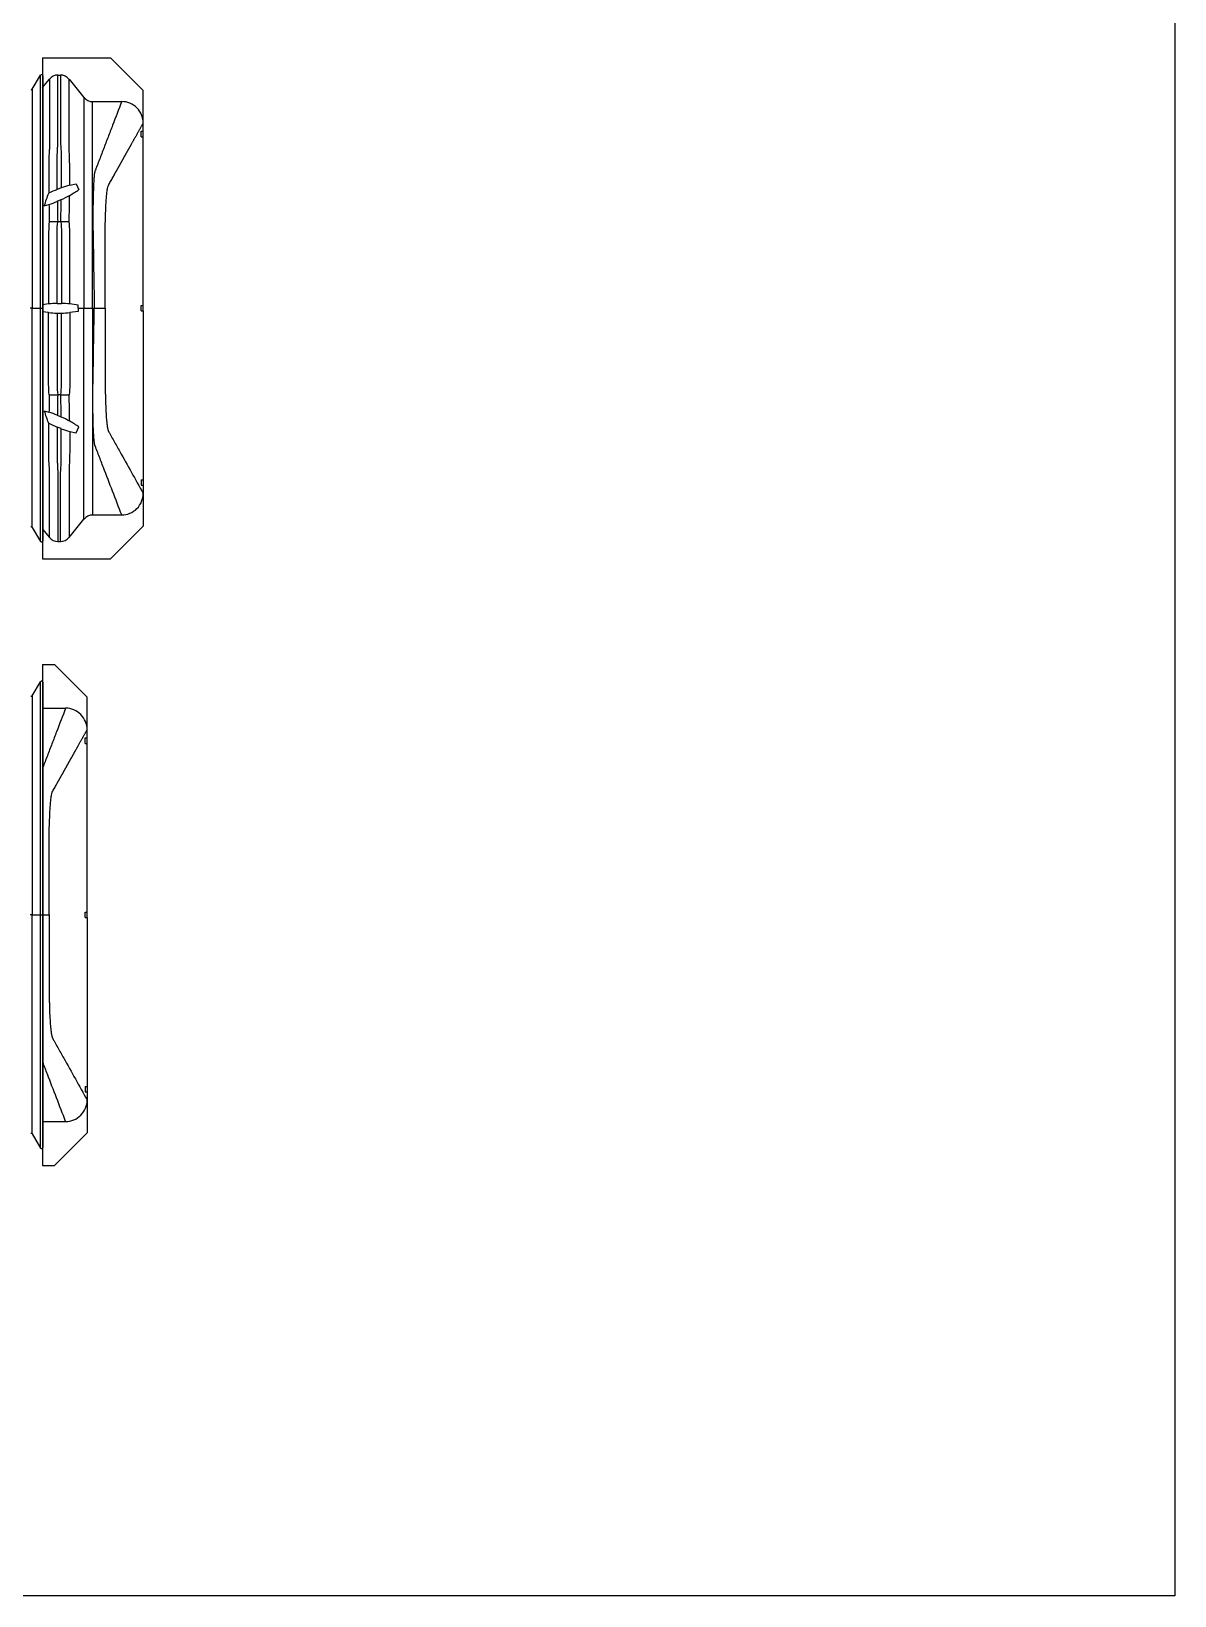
# Model space of a CAD drawing. Header units: millimetres. Extents: x -455371 to 117772, y -78417 to 116564.
# Drawn here: x -52245 to -51193, y 64039 to 65478 of the extents above; entities that cross this region are included whole.
import ezdxf

# ---------------------------------------------------------------- set-up
doc = ezdxf.new("R2010")
doc.units = ezdxf.units.MM
doc.layers.get('0').update_dxf_attribs({"color": 255})
doc.layers.add('BETON-STOP', color=141, linetype='Continuous')
doc.layers.add('Contorno-Cupolex', color=3, linetype='Continuous')
doc.layers.add('Cls', color=7, linetype='Continuous', lineweight=25)

# ---------------------------------------------------------------- blocks, each defined once
blk = doc.blocks.new('Cupolex H50')
at = {"layer": 'Contorno-Cupolex', "linetype": 'Continuous'}
for p, q in [((19748.94, 10212.65), (19749.72, 10213.94)), ((19749.91, 10213.89), (19749.91, 10192.54)), ((19748.94, 10192.54), (19748.77, 10192.54)), ((19748.94, 10192.54), (19749.72, 10192.54)), ((19749.72, 10192.54), (19749.91, 10192.54)), ((19749.91, 10192.54), (19749.91, 10171.18)), ((19748.94, 10172.42), (19749.72, 10171.13))]:
    blk.add_line(p, q, dxfattribs=at)
for centre, radius, start, end in [((19749.81, 10213.89), 0.0998, 359.2777, 149.0372), ((19748.86, 10212.7), 0.0994, 239.7705, 329.2578), ((19748.86, 10172.37), 0.0994, 30.7422, 120.2295), ((19749.81, 10171.18), 0.0998, 210.9627, 0.7224)]:
    blk.add_arc(centre, radius, start, end, dxfattribs=at)
for points, knots in [([(19749.72, 10207.32), (19749.72, 10207.36), (19749.72, 10207.4), (19749.72, 10207.46), (19749.72, 10207.48), (19749.72, 10207.7), (19749.72, 10207.9), (19749.72, 10208.48), (19749.72, 10208.87), (19749.72, 10210.83), (19749.72, 10212.39), (19749.72, 10213.94)], [0.2969026, 0.2969026, 0.2969026, 0.2969026, 0.3046875, 0.3046875, 0.3125, 0.3125, 0.375, 0.375, 0.5, 0.5, 1, 1, 1, 1]), ([(19748.94, 10210.73), (19748.94, 10209.87), (19748.94, 10209), (19748.94, 10207.76), (19748.94, 10207.38), (19748.94, 10206.82), (19748.94, 10206.63), (19748.94, 10206.39), (19748.94, 10206.35), (19748.94, 10206.25), (19748.94, 10206.21), (19748.94, 10206.09), (19748.94, 10206.01), (19748.94, 10205.81), (19748.94, 10205.69), (19748.94, 10205.28), (19748.94, 10204.94), (19748.94, 10204.34), (19748.94, 10204.13), (19748.94, 10203.67), (19748.94, 10203.43), (19748.94, 10202.69), (19748.94, 10202.14), (19748.94, 10201.28), (19748.94, 10200.99), (19748.94, 10200.4), (19748.94, 10200.1), (19748.94, 10199.5), (19748.94, 10199.19), (19748.94, 10198.59), (19748.94, 10198.29), (19748.94, 10197.38), (19748.94, 10196.77), (19748.94, 10195.1), (19748.94, 10194.04), (19748.94, 10192.98)], [0.2124485, 0.2124485, 0.2124485, 0.2124485, 0.5, 0.5, 0.625, 0.625, 0.6875, 0.6875, 0.703125, 0.703125, 0.71875, 0.71875, 0.734375, 0.734375, 0.75, 0.75, 0.78125, 0.78125, 0.796875, 0.796875, 0.8125, 0.8125, 0.84375, 0.84375, 0.859375, 0.859375, 0.875, 0.875, 0.890625, 0.890625, 0.90625, 0.90625, 0.9375, 0.9375, 0.9923835, 0.9923835, 0.9923835, 0.9923835]), ([(19749.72, 10199.3), (19749.72, 10199.36), (19749.72, 10199.43), (19749.72, 10199.64), (19749.72, 10199.8), (19749.72, 10200.26), (19749.72, 10200.56), (19749.72, 10201.18), (19749.72, 10201.48), (19749.72, 10202.37), (19749.72, 10202.94), (19749.72, 10203.75), (19749.72, 10204.01), (19749.72, 10204.51), (19749.72, 10204.74), (19749.72, 10205.2), (19749.72, 10205.41), (19749.72, 10205.81), (19749.72, 10206), (19749.72, 10206.53), (19749.72, 10206.81), (19749.72, 10207.15), (19749.72, 10207.24), (19749.72, 10207.32), (19749.72, 10207.32), (19749.72, 10207.32)], [0.1140744, 0.1140744, 0.1140744, 0.1140744, 0.1171875, 0.1171875, 0.125, 0.125, 0.140625, 0.140625, 0.15625, 0.15625, 0.1875, 0.1875, 0.203125, 0.203125, 0.21875, 0.21875, 0.234375, 0.234375, 0.25, 0.25, 0.28125, 0.28125, 0.296875, 0.296875, 0.2969026, 0.2969026, 0.2969026, 0.2969026]), ([(19749.72, 10192.54), (19749.72, 10193.77), (19749.72, 10195.01), (19749.72, 10196.86), (19749.72, 10197.48), (19749.72, 10198.41), (19749.72, 10198.72), (19749.72, 10199.12), (19749.72, 10199.21), (19749.72, 10199.3)], [0, 0, 0, 0, 0.0625, 0.0625, 0.09375, 0.09375, 0.109375, 0.109375, 0.1140744, 0.1140744, 0.1140744, 0.1140744]), ([(19748.94, 10172.42), (19748.94, 10173.92), (19748.94, 10175.43), (19748.94, 10177.31), (19748.94, 10177.69), (19748.94, 10178.25), (19748.94, 10178.44), (19748.94, 10178.68), (19748.94, 10178.72), (19748.94, 10178.82), (19748.94, 10178.86), (19748.94, 10178.98), (19748.94, 10179.06), (19748.94, 10179.26), (19748.94, 10179.38), (19748.94, 10179.79), (19748.94, 10180.13), (19748.94, 10180.73), (19748.94, 10180.94), (19748.94, 10181.4), (19748.94, 10181.64), (19748.94, 10182.38), (19748.94, 10182.93), (19748.94, 10183.79), (19748.94, 10184.08), (19748.94, 10184.67), (19748.94, 10184.97), (19748.94, 10185.57), (19748.94, 10185.88), (19748.94, 10186.48), (19748.94, 10186.79), (19748.94, 10187.69), (19748.94, 10188.3), (19748.94, 10189.98), (19748.94, 10191.06), (19748.94, 10192.13)], [0, 0, 0, 0, 0.5, 0.5, 0.625, 0.625, 0.6875, 0.6875, 0.703125, 0.703125, 0.71875, 0.71875, 0.734375, 0.734375, 0.75, 0.75, 0.78125, 0.78125, 0.796875, 0.796875, 0.8125, 0.8125, 0.84375, 0.84375, 0.859375, 0.859375, 0.875, 0.875, 0.890625, 0.890625, 0.90625, 0.90625, 0.9375, 0.9375, 0.9930906, 0.9930906, 0.9930906, 0.9930906]), ([(19749.72, 10184.46), (19749.72, 10184.65), (19749.72, 10184.83), (19749.72, 10185.17), (19749.72, 10185.33), (19749.72, 10185.64), (19749.72, 10185.8), (19749.72, 10186.27), (19749.72, 10186.58), (19749.72, 10187.52), (19749.72, 10188.15), (19749.72, 10190.03), (19749.72, 10191.28), (19749.72, 10192.54)], [0.8657575, 0.8657575, 0.8657575, 0.8657575, 0.875, 0.875, 0.8828125, 0.8828125, 0.890625, 0.890625, 0.90625, 0.90625, 0.9375, 0.9375, 1, 1, 1, 1]), ([(19749.72, 10177.49), (19749.72, 10177.51), (19749.72, 10177.53), (19749.72, 10177.56), (19749.72, 10177.59), (19749.72, 10177.64), (19749.72, 10177.68), (19749.72, 10177.79), (19749.72, 10177.88), (19749.72, 10178.09), (19749.72, 10178.21), (19749.72, 10178.49), (19749.72, 10178.65), (19749.72, 10178.99), (19749.72, 10179.17), (19749.72, 10179.57), (19749.72, 10179.78), (19749.72, 10180.46), (19749.72, 10180.95), (19749.72, 10181.75), (19749.72, 10182.03), (19749.72, 10182.6), (19749.72, 10182.89), (19749.72, 10183.48), (19749.72, 10183.78), (19749.72, 10184.21), (19749.72, 10184.34), (19749.72, 10184.46)], [0.6826415, 0.6826415, 0.6826415, 0.6826415, 0.6875, 0.6875, 0.6953125, 0.6953125, 0.703125, 0.703125, 0.71875, 0.71875, 0.734375, 0.734375, 0.75, 0.75, 0.765625, 0.765625, 0.78125, 0.78125, 0.8125, 0.8125, 0.828125, 0.828125, 0.84375, 0.84375, 0.859375, 0.859375, 0.8657575, 0.8657575, 0.8657575, 0.8657575]), ([(19749.72, 10171.13), (19749.72, 10172.68), (19749.72, 10174.24), (19749.72, 10176.18), (19749.72, 10176.57), (19749.72, 10177.14), (19749.72, 10177.32), (19749.72, 10177.49)], [0, 0, 0, 0, 0.5, 0.5, 0.625, 0.625, 0.6826415, 0.6826415, 0.6826415, 0.6826415])]:
    blk.add_open_spline(points, degree=3, knots=knots, dxfattribs=at)
for points in [[(19748.94, 10212.65), (19748.94, 10212.01), (19748.94, 10211.37), (19748.94, 10210.73)], [(19748.94, 10192.98), (19748.94, 10192.83), (19748.94, 10192.68), (19748.94, 10192.54)], [(19748.94, 10192.13), (19748.94, 10192.27), (19748.94, 10192.4), (19748.94, 10192.54)]]:
    blk.add_open_spline(points, degree=3, dxfattribs=at)
blk = doc.blocks.new('Bs H50 tacca 2')
at = {"layer": 'BETON-STOP'}
for p, q in [((19893.2, 10111.54), (19899.43, 10111.54)), ((19893.2, 10111.54), (19893.2, 10065.54)), ((19899.44, 10111.54), (19899.43, 10111.54)), ((19902.45, 10108.54), (19899.44, 10111.54)), ((19893.2, 10108.81), (19893.83, 10109.58)), ((19894.6, 10109.95), (19894.86, 10109.95)), ((19895.63, 10109.58), (19897, 10107.89)), ((19897, 10107.89), (19897, 10088.54)), ((19897.78, 10088.54), (19897.78, 10107.52)), ((19897.78, 10107.52), (19900.47, 10107.52)), ((19902.45, 10104.79), (19902.45, 10108.54)), ((19902.26, 10104.29), (19902.26, 10104.79)), ((19902.26, 10104.79), (19902.45, 10104.79)), ((19902.45, 10104.29), (19902.45, 10104.79)), ((19902.26, 10104.29), (19902.45, 10104.29)), ((19902.45, 10088.79), (19902.45, 10104.29)), ((19893.77, 10099.1), (19893.73, 10099.08)), ((19894.92, 10099.59), (19894.54, 10099.44)), ((19895.69, 10099.84), (19896.27, 10099.97)), ((19896.27, 10099.97), (19896.54, 10099.43)), ((19893.35, 10097.95), (19893.78, 10098.07)), ((19894.55, 10098.36), (19894.91, 10098.52)), ((19894.59, 10096.48), (19894.58, 10096.48)), ((19894.87, 10096.48), (19894.59, 10096.48)), ((19894.88, 10096.48), (19894.87, 10096.48)), ((19893.75, 10088.94), (19893.2, 10088.87)), ((19894.53, 10088.98), (19894.93, 10088.98)), ((19896.47, 10088.84), (19895.7, 10088.94)), ((19896.47, 10088.54), (19896.47, 10088.84)), ((19896.47, 10088.54), (19897, 10088.54)), ((19896.47, 10088.54), (19896.47, 10088.24)), ((19897, 10088.54), (19897.78, 10088.54)), ((19897.78, 10088.54), (19897.95, 10088.54)), ((19897.95, 10088.54), (19898.95, 10088.54)), ((19902.26, 10088.29), (19902.26, 10088.79)), ((19902.26, 10088.79), (19902.45, 10088.79)), ((19902.45, 10088.29), (19902.45, 10088.79)), ((19893.75, 10088.14), (19893.2, 10088.21)), ((19894.53, 10088.1), (19894.93, 10088.1)), ((19896.47, 10088.24), (19895.7, 10088.14)), ((19902.26, 10088.29), (19902.45, 10088.29)), ((19902.45, 10088.29), (19902.45, 10072.79)), ((19894.59, 10080.6), (19894.58, 10080.6)), ((19894.87, 10080.6), (19894.59, 10080.6)), ((19894.88, 10080.6), (19894.87, 10080.6)), ((19893.35, 10079.12), (19893.78, 10079)), ((19894.55, 10078.72), (19894.91, 10078.56)), ((19893.77, 10077.98), (19893.73, 10078)), ((19894.92, 10077.49), (19894.54, 10077.63)), ((19895.69, 10077.23), (19896.27, 10077.11)), ((19896.27, 10077.11), (19896.54, 10077.64)), ((19902.26, 10072.79), (19902.26, 10072.29)), ((19902.26, 10072.79), (19902.45, 10072.79)), ((19902.45, 10072.79), (19902.45, 10072.29)), ((19902.26, 10072.29), (19902.45, 10072.29)), ((19902.45, 10072.29), (19902.45, 10068.54)), ((19895.63, 10067.49), (19897, 10069.19)), ((19897.78, 10069.56), (19900.47, 10069.56)), ((19902.45, 10068.54), (19899.44, 10065.54)), ((19893.2, 10068.26), (19893.83, 10067.49)), ((19894.6, 10067.12), (19894.86, 10067.12)), ((19893.2, 10065.54), (19899.43, 10065.54)), ((19899.44, 10065.54), (19899.43, 10065.54))]:
    blk.add_line(p, q, dxfattribs=at)
for centre, radius, start, end in [((19894.6, 10108.96), 0.996, 90.0934, 141.069), ((19894.85, 10108.96), 0.995, 38.9229, 89.9147), ((19897.78, 10108.51), 0.995, 218.9222, 269.9155), ((19900.46, 10105.54), 1.98, 359.6725, 89.8751), ((19905.62, 10094.42), 12.77, 158.5951, 163.9327), ((19897.18, 10092.51), 7.42, 110.8357, 117.3599), ((19892.05, 10105.2), 7.27, 293.1216, 299.9777), ((19897.21, 10093.87), 6.16, 104.2636, 111.852), ((19543.04, 10102.72), 352.66, 358.9869, 359.3796), ((19876.56, 10130.74), 37.14, 300.9975, 302.5513), ((19891.94, 10104.19), 6.39, 286.7661, 294.1399), ((20463.27, 10106.13), 569.54, 180.8107, 180.9703), ((20337.38, 10104.06), 442.86, 180.7375, 180.9809), ((19476.18, 10103.68), 418.76, 359.0141, 359.2928), ((19894.1, 10087.56), 8.93, 86.9126, 91.8782), ((19895.36, 10087.56), 8.93, 88.1218, 93.0874), ((19894.48, 10082.23), 6.75, 89.5571, 96.1329), ((19894.99, 10082.47), 6.51, 83.7467, 90.5633), ((37021.53, 10079.05), 17123.76, 179.968246, 180.031754), ((19894.48, 10094.85), 6.75, 263.8671, 270.4429), ((19894.99, 10094.61), 6.51, 269.4367, 276.2533), ((20463.27, 10070.95), 569.54, 179.0297, 179.1893), ((19894.1, 10089.52), 8.93, 268.1218, 273.0874), ((20337.38, 10073.02), 442.86, 179.0191, 179.2625), ((19476.18, 10073.39), 418.76, 0.7072, 0.9859), ((19895.36, 10089.52), 8.93, 266.9126, 271.8782), ((19543.04, 10074.36), 352.66, 0.6204, 1.0131), ((19905.62, 10082.66), 12.77, 196.0673, 201.4049), ((19891.94, 10072.88), 6.39, 65.8601, 73.2339), ((19892.05, 10071.87), 7.27, 60.0223, 66.8784), ((19897.18, 10084.57), 7.42, 242.6401, 249.1643), ((19897.21, 10083.2), 6.16, 248.148, 255.7364), ((19876.56, 10046.34), 37.14, 57.4487, 59.0025), ((19900.46, 10071.54), 1.98, 270.1249, 0.3275), ((19897.78, 10068.56), 0.995, 90.0845, 141.0778), ((19894.6, 10068.12), 0.996, 218.931, 269.9066), ((19894.85, 10068.12), 0.995, 270.0853, 321.0771)]:
    blk.add_arc(centre, radius, start, end, dxfattribs=at)
for points, degree, knots in [([(19893.83, 10109.58), (19893.83, 10108.32), (19893.83, 10107.06), (19893.82, 10105.16), (19893.82, 10104.52), (19893.82, 10103.73), (19893.82, 10103.57), (19893.82, 10103.34), (19893.82, 10103.26), (19893.82, 10103.16), (19893.82, 10103.14), (19893.82, 10103.1), (19893.81, 10103.07), (19893.81, 10102.99), (19893.8, 10102.93), (19893.79, 10102.77), (19893.79, 10102.69), (19893.78, 10102.49), (19893.78, 10102.38), (19893.77, 10102.01), (19893.77, 10101.73), (19893.76, 10101.25), (19893.76, 10101.08), (19893.76, 10100.73), (19893.76, 10100.54), (19893.76, 10099.95), (19893.77, 10099.54), (19893.77, 10099.1)], 3, [0, 0, 0, 0, 0.5, 0.5, 0.75, 0.75, 0.8125, 0.8125, 0.84375, 0.84375, 0.851563, 0.851563, 0.859375, 0.859375, 0.875, 0.875, 0.890625, 0.890625, 0.90625, 0.90625, 0.9375, 0.9375, 0.953125, 0.953125, 0.96875, 0.96875, 1, 1, 1, 1]), ([(19894.54, 10099.44), (19894.54, 10099.89), (19894.53, 10100.31), (19894.53, 10101.09), (19894.54, 10101.45), (19894.54, 10102.09), (19894.54, 10102.37), (19894.55, 10102.74), (19894.56, 10102.85), (19894.56, 10103.05), (19894.57, 10103.14), (19894.58, 10103.29), (19894.58, 10103.35), (19894.59, 10103.43), (19894.59, 10103.46), (19894.59, 10103.5), (19894.59, 10103.52), (19894.59, 10103.62), (19894.59, 10103.7), (19894.59, 10103.94), (19894.59, 10104.09), (19894.59, 10104.89), (19894.59, 10105.52), (19894.6, 10107.42), (19894.6, 10108.69), (19894.6, 10109.95)], 3, [0, 0, 0, 0, 0.03125, 0.03125, 0.0625, 0.0625, 0.09375, 0.09375, 0.109375, 0.109375, 0.125, 0.125, 0.140625, 0.140625, 0.148437, 0.148437, 0.15625, 0.15625, 0.1875, 0.1875, 0.25, 0.25, 0.5, 0.5, 1, 1, 1, 1]), ([(19894.86, 10109.95), (19894.86, 10108.69), (19894.86, 10107.43), (19894.86, 10105.53), (19894.86, 10104.9), (19894.86, 10104.11), (19894.86, 10103.95), (19894.86, 10103.71), (19894.86, 10103.63), (19894.86, 10103.52), (19894.86, 10103.48), (19894.88, 10103.38), (19894.88, 10103.32), (19894.89, 10103.17), (19894.89, 10103.09), (19894.9, 10102.9), (19894.9, 10102.79), (19894.91, 10102.44), (19894.91, 10102.17), (19894.92, 10101.7), (19894.92, 10101.54), (19894.92, 10101.19), (19894.92, 10101), (19894.92, 10100.43), (19894.92, 10100.02), (19894.92, 10099.59)], 3, [0, 0, 0, 0, 0.5, 0.5, 0.75, 0.75, 0.8125, 0.8125, 0.84375, 0.84375, 0.859375, 0.859375, 0.875, 0.875, 0.890625, 0.890625, 0.90625, 0.90625, 0.9375, 0.9375, 0.953125, 0.953125, 0.96875, 0.96875, 1, 1, 1, 1]), ([(19895.69, 10099.84), (19895.69, 10100.25), (19895.69, 10100.63), (19895.69, 10101.16), (19895.69, 10101.33), (19895.69, 10101.64), (19895.69, 10101.79), (19895.68, 10102.06), (19895.68, 10102.19), (19895.67, 10102.43), (19895.67, 10102.53), (19895.66, 10102.82), (19895.65, 10102.97), (19895.64, 10103.09), (19895.64, 10103.11), (19895.64, 10103.15), (19895.64, 10103.17), (19895.64, 10103.23), (19895.64, 10103.27), (19895.64, 10103.39), (19895.64, 10103.46), (19895.64, 10103.7), (19895.64, 10103.85), (19895.63, 10104.63), (19895.63, 10105.25), (19895.63, 10107.11), (19895.63, 10108.35), (19895.63, 10109.58)], 3, [0, 0, 0, 0, 0.03125, 0.03125, 0.046875, 0.046875, 0.0625, 0.0625, 0.078125, 0.078125, 0.09375, 0.09375, 0.125, 0.125, 0.132813, 0.132813, 0.140625, 0.140625, 0.15625, 0.15625, 0.1875, 0.1875, 0.25, 0.25, 0.5, 0.5, 1, 1, 1, 1]), ([(19900.47, 10107.52), (19900.19, 10106.8), (19899.77, 10105.71), (19899.21, 10104.25), (19898.79, 10103.16), (19898.44, 10102.24), (19898.19, 10101.6), (19898.08, 10101.3), (19898.03, 10101.18), (19898.01, 10101.13), (19898, 10101.1), (19897.99, 10101.06), (19897.98, 10101.01), (19897.97, 10100.96), (19897.95, 10100.84), (19897.93, 10100.6), (19897.89, 10100.14), (19897.87, 10099.57), (19897.84, 10098.67), (19897.82, 10097.61), (19897.82, 10096.45), (19897.83, 10095.76), (19897.84, 10095.27), (19897.84, 10094.89), (19897.86, 10094.22), (19897.87, 10093.08), (19897.91, 10091.12), (19897.93, 10089.54), (19897.95, 10088.54)], 3, [0, 0, 0, 0, 0.247753, 0.372985, 0.498218, 0.623451, 0.686067, 0.717375, 0.725202, 0.729131, 0.732712, 0.736995, 0.741519, 0.744877, 0.748234, 0.763673, 0.77975, 0.795578, 0.811398, 0.843021, 0.858859, 0.874812, 0.879946, 0.885054, 0.895272, 0.915707, 0.946359, 1, 1, 1, 1]), ([(19898.95, 10088.54), (19898.95, 10095.48), (19898.95, 10095.53), (19898.96, 10095.9), (19898.96, 10096.24), (19898.97, 10096.59), (19898.98, 10096.92), (19898.98, 10097.25), (19899, 10097.56), (19899.01, 10097.87), (19899.03, 10098.15), (19899.05, 10098.43), (19899.07, 10098.67), (19899.09, 10098.91), (19899.11, 10099.11), (19899.13, 10099.31), (19899.15, 10099.46), (19899.18, 10099.6), (19899.21, 10099.7), (19899.22, 10099.75), (19899.23, 10099.79), (19899.24, 10099.81), (19899.24, 10099.82), (19899.25, 10099.84), (19899.26, 10099.85), (19899.26, 10099.85), (19899.26, 10099.86), (19899.27, 10099.87), (19899.27, 10099.87), (19899.27, 10099.88), (19899.29, 10099.9), (19899.3, 10099.93), (19899.32, 10099.97), (19899.38, 10100.07), (19899.46, 10100.21), (19899.6, 10100.45), (19899.73, 10100.69), (19899.77, 10100.77), (19900.28, 10101.66), (19900.7, 10102.42), (19901.36, 10103.61), (19902.34, 10105.34), (19902.44, 10105.53)], 2, [0, 0, 0, 0.127885, 0.127885, 0.143871, 0.143871, 0.159857, 0.159857, 0.175842, 0.175842, 0.191828, 0.191828, 0.207814, 0.207814, 0.223799, 0.223799, 0.239785, 0.239785, 0.255771, 0.255771, 0.263764, 0.263764, 0.26776, 0.26776, 0.271757, 0.271757, 0.273755, 0.273755, 0.275753, 0.275753, 0.279749, 0.279749, 0.287742, 0.287742, 0.319714, 0.319714, 0.383656, 0.383656, 0.511542, 0.511542, 0.767313, 0.767313, 1, 1, 1]), ([(19893.81, 10096.49), (19893.77, 10096.17), (19893.76, 10095.86), (19893.75, 10095.47), (19893.75, 10095.39), (19893.75, 10095.23), (19893.75, 10095.15), (19893.75, 10094.92), (19893.75, 10094.76), (19893.75, 10093.97), (19893.75, 10093.34), (19893.75, 10091.45), (19893.75, 10090.2), (19893.75, 10088.94)], 3, [0, 0, 0, 0, 0.125, 0.125, 0.15625, 0.15625, 0.1875, 0.1875, 0.25, 0.25, 0.5, 0.5, 1, 1, 1, 1]), ([(19894.53, 10088.98), (19894.53, 10090.23), (19894.53, 10091.48), (19894.53, 10093.35), (19894.53, 10093.98), (19894.53, 10094.76), (19894.53, 10094.92), (19894.53, 10095.15), (19894.53, 10095.23), (19894.53, 10095.38), (19894.53, 10095.46), (19894.53, 10095.85), (19894.55, 10096.17), (19894.59, 10096.48)], 3, [0, 0, 0, 0, 0.5, 0.5, 0.75, 0.75, 0.8125, 0.8125, 0.84375, 0.84375, 0.875, 0.875, 1, 1, 1, 1]), ([(19894.87, 10096.48), (19894.91, 10096.17), (19894.93, 10095.85), (19894.93, 10095.46), (19894.93, 10095.38), (19894.93, 10095.23), (19894.93, 10095.15), (19894.93, 10094.92), (19894.93, 10094.76), (19894.93, 10093.98), (19894.93, 10093.35), (19894.93, 10091.48), (19894.93, 10090.23), (19894.93, 10088.98)], 3, [0, 0, 0, 0, 0.125, 0.125, 0.15625, 0.15625, 0.1875, 0.1875, 0.25, 0.25, 0.5, 0.5, 1, 1, 1, 1]), ([(19895.7, 10088.94), (19895.7, 10090.2), (19895.7, 10091.45), (19895.7, 10093.34), (19895.7, 10093.97), (19895.7, 10094.76), (19895.7, 10094.91), (19895.7, 10095.15), (19895.7, 10095.23), (19895.7, 10095.39), (19895.7, 10095.47), (19895.7, 10095.86), (19895.68, 10096.17), (19895.65, 10096.49)], 3, [0, 0, 0, 0, 0.5, 0.5, 0.75, 0.75, 0.8125, 0.8125, 0.84375, 0.84375, 0.875, 0.875, 1, 1, 1, 1]), ([(19897, 10069.19), (19897, 10069.24), (19897, 10069.29), (19897, 10069.54), (19897, 10069.75), (19897, 10070.38), (19897, 10070.8), (19897, 10072.08), (19897, 10072.94), (19897, 10074.01), (19897, 10074.23), (19897, 10074.66), (19897, 10074.87), (19897, 10075.2), (19897, 10075.3), (19897, 10075.44), (19897, 10075.47), (19897, 10075.51), (19897, 10075.52), (19897, 10075.54), (19897, 10075.55), (19897, 10075.56), (19897, 10075.57), (19897, 10075.58), (19897, 10075.59), (19897, 10075.6), (19897, 10075.6), (19897, 10075.61), (19897, 10075.61), (19897, 10075.62), (19897, 10075.62), (19897, 10075.64), (19897, 10075.64), (19897, 10075.66), (19897, 10075.67), (19897, 10075.7), (19897, 10075.7), (19897, 10075.72), (19897, 10075.73), (19897, 10075.77), (19897, 10075.8), (19897, 10075.88), (19897, 10075.93), (19897, 10076.07), (19897, 10076.18), (19897, 10076.42), (19897, 10076.56), (19897, 10076.86), (19897, 10077.03), (19897, 10077.38), (19897, 10077.57), (19897, 10077.97), (19897, 10078.18), (19897, 10078.51), (19897, 10078.62), (19897, 10078.85), (19897, 10078.96), (19897, 10079.31), (19897, 10079.55), (19897, 10080.04), (19897, 10080.28), (19897, 10080.66), (19897, 10080.79), (19897, 10080.98), (19897, 10081.05), (19897, 10081.18), (19897, 10081.24), (19897, 10081.38), (19897, 10081.45), (19897, 10081.54), (19897, 10081.56), (19897, 10081.59), (19897, 10081.61), (19897, 10081.67), (19897, 10081.71), (19897, 10081.78), (19897, 10081.83), (19897, 10081.91), (19897, 10081.95), (19897, 10082.08), (19897, 10082.17), (19897, 10082.6), (19897, 10082.94), (19897, 10083.98), (19897, 10084.66), (19897, 10086.04), (19897, 10086.73), (19897, 10087.79), (19897, 10088.16), (19897, 10088.54)], 3, [0, 0, 0, 0, 0.016163, 0.016163, 0.085094, 0.085094, 0.222956, 0.222956, 0.498682, 0.498682, 0.567613, 0.567613, 0.636544, 0.636544, 0.67101, 0.67101, 0.679626, 0.679626, 0.683934, 0.683934, 0.686089, 0.686089, 0.688243, 0.688243, 0.690397, 0.690397, 0.691474, 0.691474, 0.692551, 0.692551, 0.694705, 0.694705, 0.696859, 0.696859, 0.701167, 0.701167, 0.703321, 0.703321, 0.705475, 0.705475, 0.714092, 0.714092, 0.722708, 0.722708, 0.739941, 0.739941, 0.757174, 0.757174, 0.774407, 0.774407, 0.79164, 0.79164, 0.808872, 0.808872, 0.817489, 0.817489, 0.826105, 0.826105, 0.843338, 0.843338, 0.860571, 0.860571, 0.869187, 0.869187, 0.873495, 0.873495, 0.877804, 0.877804, 0.882112, 0.882112, 0.883189, 0.883189, 0.884266, 0.884266, 0.88642, 0.88642, 0.888574, 0.888574, 0.890728, 0.890728, 0.895036, 0.895036, 0.912269, 0.912269, 0.946735, 0.946735, 0.981201, 0.981201, 1, 1, 1, 1]), ([(19900.47, 10069.56), (19899.91, 10071.01), (19899.35, 10072.46), (19898.65, 10074.28), (19898.51, 10074.64), (19898.3, 10075.19), (19898.23, 10075.38), (19898.12, 10075.65), (19898.09, 10075.74), (19898.04, 10075.86), (19898.04, 10075.88), (19898.02, 10075.92), (19898.02, 10075.93), (19898.01, 10075.94), (19898.01, 10075.94), (19898.01, 10075.95), (19898.01, 10075.95), (19898.01, 10075.96), (19898, 10075.96), (19898, 10075.97), (19898, 10075.97), (19898, 10075.97), (19898, 10075.98), (19898, 10075.98), (19898, 10075.98), (19898, 10075.99), (19897.99, 10075.99), (19897.99, 10076), (19897.99, 10076), (19897.99, 10076.01), (19897.99, 10076.02), (19897.99, 10076.03), (19897.98, 10076.04), (19897.98, 10076.06), (19897.98, 10076.07), (19897.98, 10076.08), (19897.97, 10076.09), (19897.97, 10076.12), (19897.97, 10076.14), (19897.96, 10076.21), (19897.95, 10076.25), (19897.94, 10076.36), (19897.93, 10076.42), (19897.92, 10076.55), (19897.92, 10076.62), (19897.91, 10076.77), (19897.9, 10076.85), (19897.89, 10077.02), (19897.89, 10077.11), (19897.88, 10077.26), (19897.88, 10077.3), (19897.87, 10077.4), (19897.87, 10077.45), (19897.86, 10077.61), (19897.86, 10077.72), (19897.85, 10077.94), (19897.85, 10078.06), (19897.84, 10078.29), (19897.84, 10078.41), (19897.84, 10078.66), (19897.83, 10078.79), (19897.83, 10078.99), (19897.83, 10079.06), (19897.83, 10079.19), (19897.83, 10079.26), (19897.83, 10079.46), (19897.82, 10079.6), (19897.82, 10079.88), (19897.82, 10080.02), (19897.82, 10080.31), (19897.82, 10080.46), (19897.83, 10080.75), (19897.83, 10080.9), (19897.83, 10081.13), (19897.83, 10081.2), (19897.83, 10081.35), (19897.83, 10081.42), (19897.83, 10081.52), (19897.83, 10081.54), (19897.83, 10081.57), (19897.83, 10081.59), (19897.84, 10081.65), (19897.84, 10081.68), (19897.84, 10081.74), (19897.84, 10081.76), (19897.84, 10081.79), (19897.84, 10081.81), (19897.84, 10081.87), (19897.84, 10081.9), (19897.84, 10082.01), (19897.84, 10082.09), (19897.85, 10082.23), (19897.85, 10082.31), (19897.85, 10082.67), (19897.86, 10082.97), (19897.87, 10083.85), (19897.88, 10084.43), (19897.91, 10086.19), (19897.93, 10087.37), (19897.95, 10088.54)], 3, [0, 0, 0, 0, 0.497274, 0.497274, 0.622956, 0.622956, 0.685796, 0.685796, 0.717217, 0.717217, 0.725072, 0.725072, 0.728999, 0.728999, 0.729981, 0.729981, 0.730963, 0.730963, 0.731945, 0.731945, 0.732927, 0.732927, 0.733909, 0.733909, 0.734891, 0.734891, 0.735873, 0.735873, 0.736854, 0.736854, 0.738818, 0.738818, 0.740782, 0.740782, 0.742746, 0.742746, 0.74471, 0.74471, 0.748637, 0.748637, 0.756492, 0.756492, 0.764347, 0.764347, 0.772202, 0.772202, 0.780057, 0.780057, 0.787913, 0.787913, 0.79184, 0.79184, 0.795768, 0.795768, 0.803623, 0.803623, 0.811478, 0.811478, 0.819333, 0.819333, 0.827188, 0.827188, 0.831116, 0.831116, 0.835043, 0.835043, 0.842898, 0.842898, 0.850753, 0.850753, 0.858608, 0.858608, 0.866463, 0.866463, 0.870391, 0.870391, 0.874319, 0.874319, 0.8753, 0.8753, 0.876282, 0.876282, 0.878246, 0.878246, 0.879228, 0.879228, 0.88021, 0.88021, 0.882174, 0.882174, 0.886101, 0.886101, 0.890029, 0.890029, 0.905739, 0.905739, 0.937159, 0.937159, 1, 1, 1, 1]), ([(19898.95, 10088.54), (19898.95, 10087.37), (19898.95, 10086.19), (19898.95, 10084.43), (19898.95, 10083.85), (19898.95, 10082.97), (19898.95, 10082.67), (19898.95, 10082.31), (19898.95, 10082.23), (19898.95, 10082.09), (19898.95, 10082.01), (19898.95, 10081.9), (19898.95, 10081.87), (19898.95, 10081.81), (19898.95, 10081.79), (19898.95, 10081.76), (19898.95, 10081.74), (19898.95, 10081.68), (19898.95, 10081.65), (19898.95, 10081.6), (19898.95, 10081.58), (19898.96, 10081.55), (19898.96, 10081.53), (19898.96, 10081.46), (19898.96, 10081.4), (19898.96, 10081.28), (19898.96, 10081.21), (19898.96, 10081.03), (19898.96, 10080.92), (19898.96, 10080.68), (19898.97, 10080.57), (19898.97, 10080.34), (19898.97, 10080.23), (19898.98, 10080.01), (19898.98, 10079.9), (19898.99, 10079.74), (19898.99, 10079.69), (19899, 10079.58), (19899, 10079.53), (19899, 10079.37), (19899.01, 10079.27), (19899.02, 10079.07), (19899.03, 10078.98), (19899.04, 10078.8), (19899.04, 10078.71), (19899.05, 10078.53), (19899.06, 10078.45), (19899.07, 10078.33), (19899.08, 10078.29), (19899.08, 10078.22), (19899.09, 10078.18), (19899.1, 10078.07), (19899.1, 10078), (19899.12, 10077.87), (19899.13, 10077.81), (19899.14, 10077.7), (19899.15, 10077.65), (19899.17, 10077.55), (19899.18, 10077.5), (19899.19, 10077.43), (19899.2, 10077.39), (19899.21, 10077.34), (19899.22, 10077.33), (19899.23, 10077.31), (19899.23, 10077.3), (19899.23, 10077.29), (19899.23, 10077.28), (19899.24, 10077.27), (19899.24, 10077.26), (19899.25, 10077.25), (19899.25, 10077.25), (19899.25, 10077.24), (19899.25, 10077.24), (19899.25, 10077.24), (19899.25, 10077.23), (19899.26, 10077.23), (19899.26, 10077.23), (19899.26, 10077.22), (19899.26, 10077.22), (19899.26, 10077.22), (19899.27, 10077.22), (19899.27, 10077.21), (19899.27, 10077.21), (19899.27, 10077.2), (19899.27, 10077.2), (19899.28, 10077.2), (19899.28, 10077.19), (19899.28, 10077.18), (19899.29, 10077.17), (19899.31, 10077.14), (19899.32, 10077.12), (19899.38, 10077.02), (19899.42, 10076.94), (19899.56, 10076.69), (19899.65, 10076.53), (19899.92, 10076.04), (19900.11, 10075.72), (19901.01, 10074.11), (19901.72, 10072.83), (19902.44, 10071.55)], 3, [0, 0, 0, 0, 0.063018, 0.063018, 0.094527, 0.094527, 0.110281, 0.110281, 0.11422, 0.11422, 0.118158, 0.118158, 0.120128, 0.120128, 0.121112, 0.121112, 0.122097, 0.122097, 0.124066, 0.124066, 0.125051, 0.125051, 0.126036, 0.126036, 0.129974, 0.129974, 0.133913, 0.133913, 0.14179, 0.14179, 0.149667, 0.149667, 0.157545, 0.157545, 0.165422, 0.165422, 0.16936, 0.16936, 0.173299, 0.173299, 0.181176, 0.181176, 0.189054, 0.189054, 0.196931, 0.196931, 0.204808, 0.204808, 0.208747, 0.208747, 0.212685, 0.212685, 0.220562, 0.220562, 0.22844, 0.22844, 0.236317, 0.236317, 0.244194, 0.244194, 0.252071, 0.252071, 0.25601, 0.25601, 0.257979, 0.257979, 0.259949, 0.259949, 0.261918, 0.261918, 0.263887, 0.263887, 0.264872, 0.264872, 0.265857, 0.265857, 0.266841, 0.266841, 0.267826, 0.267826, 0.268811, 0.268811, 0.269795, 0.269795, 0.27078, 0.27078, 0.271764, 0.271764, 0.275703, 0.275703, 0.28358, 0.28358, 0.315089, 0.315089, 0.378107, 0.378107, 0.504143, 0.504143, 1, 1, 1, 1]), ([(19893.81, 10080.59), (19893.77, 10080.9), (19893.76, 10081.22), (19893.75, 10081.61), (19893.75, 10081.69), (19893.75, 10081.85), (19893.75, 10081.93), (19893.75, 10082.16), (19893.75, 10082.32), (19893.75, 10083.11), (19893.75, 10083.74), (19893.75, 10085.62), (19893.75, 10086.88), (19893.75, 10088.14)], 3, [0, 0, 0, 0, 0.125, 0.125, 0.15625, 0.15625, 0.1875, 0.1875, 0.25, 0.25, 0.5, 0.5, 1, 1, 1, 1]), ([(19894.53, 10088.1), (19894.53, 10086.85), (19894.53, 10085.6), (19894.53, 10083.73), (19894.53, 10083.1), (19894.53, 10082.32), (19894.53, 10082.16), (19894.53, 10081.93), (19894.53, 10081.85), (19894.53, 10081.69), (19894.53, 10081.61), (19894.53, 10081.22), (19894.55, 10080.91), (19894.59, 10080.6)], 3, [0, 0, 0, 0, 0.5, 0.5, 0.75, 0.75, 0.8125, 0.8125, 0.84375, 0.84375, 0.875, 0.875, 1, 1, 1, 1]), ([(19894.87, 10080.6), (19894.91, 10080.91), (19894.93, 10081.22), (19894.93, 10081.61), (19894.93, 10081.69), (19894.93, 10081.85), (19894.93, 10081.93), (19894.93, 10082.16), (19894.93, 10082.32), (19894.93, 10083.1), (19894.93, 10083.73), (19894.93, 10085.6), (19894.93, 10086.85), (19894.93, 10088.1)], 3, [0, 0, 0, 0, 0.125, 0.125, 0.15625, 0.15625, 0.1875, 0.1875, 0.25, 0.25, 0.5, 0.5, 1, 1, 1, 1]), ([(19895.7, 10088.14), (19895.7, 10086.88), (19895.7, 10085.62), (19895.7, 10083.74), (19895.7, 10083.11), (19895.7, 10082.32), (19895.7, 10082.16), (19895.7, 10081.93), (19895.7, 10081.85), (19895.7, 10081.69), (19895.7, 10081.61), (19895.7, 10081.22), (19895.68, 10080.9), (19895.65, 10080.59)], 3, [0, 0, 0, 0, 0.5, 0.5, 0.75, 0.75, 0.8125, 0.8125, 0.84375, 0.84375, 0.875, 0.875, 1, 1, 1, 1]), ([(19893.83, 10067.49), (19893.83, 10068.76), (19893.83, 10070.02), (19893.82, 10071.92), (19893.82, 10072.55), (19893.82, 10073.35), (19893.82, 10073.5), (19893.82, 10073.74), (19893.82, 10073.82), (19893.82, 10073.92), (19893.82, 10073.94), (19893.82, 10073.98), (19893.81, 10074.01), (19893.81, 10074.09), (19893.8, 10074.15), (19893.79, 10074.3), (19893.79, 10074.39), (19893.78, 10074.59), (19893.78, 10074.7), (19893.77, 10075.07), (19893.77, 10075.35), (19893.76, 10075.83), (19893.76, 10075.99), (19893.76, 10076.35), (19893.76, 10076.54), (19893.76, 10077.12), (19893.77, 10077.54), (19893.77, 10077.98)], 3, [0, 0, 0, 0, 0.5, 0.5, 0.75, 0.75, 0.8125, 0.8125, 0.84375, 0.84375, 0.851563, 0.851563, 0.859375, 0.859375, 0.875, 0.875, 0.890625, 0.890625, 0.90625, 0.90625, 0.9375, 0.9375, 0.953125, 0.953125, 0.96875, 0.96875, 1, 1, 1, 1]), ([(19894.54, 10077.63), (19894.54, 10077.19), (19894.53, 10076.77), (19894.53, 10075.99), (19894.54, 10075.63), (19894.54, 10074.99), (19894.54, 10074.71), (19894.55, 10074.34), (19894.56, 10074.23), (19894.56, 10074.03), (19894.57, 10073.94), (19894.58, 10073.79), (19894.58, 10073.72), (19894.59, 10073.64), (19894.59, 10073.62), (19894.59, 10073.58), (19894.59, 10073.56), (19894.59, 10073.46), (19894.59, 10073.38), (19894.59, 10073.14), (19894.59, 10072.98), (19894.59, 10072.19), (19894.59, 10071.56), (19894.6, 10069.66), (19894.6, 10068.39), (19894.6, 10067.12)], 3, [0, 0, 0, 0, 0.03125, 0.03125, 0.0625, 0.0625, 0.09375, 0.09375, 0.109375, 0.109375, 0.125, 0.125, 0.140625, 0.140625, 0.148437, 0.148437, 0.15625, 0.15625, 0.1875, 0.1875, 0.25, 0.25, 0.5, 0.5, 1, 1, 1, 1]), ([(19894.86, 10067.12), (19894.86, 10068.39), (19894.86, 10069.65), (19894.86, 10071.55), (19894.86, 10072.18), (19894.86, 10072.97), (19894.86, 10073.13), (19894.86, 10073.36), (19894.86, 10073.44), (19894.86, 10073.56), (19894.86, 10073.6), (19894.88, 10073.7), (19894.88, 10073.76), (19894.89, 10073.91), (19894.89, 10073.99), (19894.9, 10074.18), (19894.9, 10074.29), (19894.91, 10074.64), (19894.91, 10074.91), (19894.92, 10075.38), (19894.92, 10075.54), (19894.92, 10075.89), (19894.92, 10076.07), (19894.92, 10076.65), (19894.92, 10077.05), (19894.92, 10077.49)], 3, [0, 0, 0, 0, 0.5, 0.5, 0.75, 0.75, 0.8125, 0.8125, 0.84375, 0.84375, 0.859375, 0.859375, 0.875, 0.875, 0.890625, 0.890625, 0.90625, 0.90625, 0.9375, 0.9375, 0.953125, 0.953125, 0.96875, 0.96875, 1, 1, 1, 1]), ([(19895.69, 10077.23), (19895.69, 10076.83), (19895.69, 10076.44), (19895.69, 10075.92), (19895.69, 10075.75), (19895.69, 10075.44), (19895.69, 10075.29), (19895.68, 10075.01), (19895.68, 10074.89), (19895.67, 10074.65), (19895.67, 10074.54), (19895.66, 10074.26), (19895.65, 10074.11), (19895.64, 10073.99), (19895.64, 10073.96), (19895.64, 10073.92), (19895.64, 10073.91), (19895.64, 10073.85), (19895.64, 10073.81), (19895.64, 10073.69), (19895.64, 10073.62), (19895.64, 10073.38), (19895.64, 10073.23), (19895.63, 10072.45), (19895.63, 10071.83), (19895.63, 10069.97), (19895.63, 10068.73), (19895.63, 10067.49)], 3, [0, 0, 0, 0, 0.03125, 0.03125, 0.046875, 0.046875, 0.0625, 0.0625, 0.078125, 0.078125, 0.09375, 0.09375, 0.125, 0.125, 0.132813, 0.132813, 0.140625, 0.140625, 0.15625, 0.15625, 0.1875, 0.1875, 0.25, 0.25, 0.5, 0.5, 1, 1, 1, 1])]:
    blk.add_open_spline(points, degree=degree, knots=knots, dxfattribs=at)
blk = doc.blocks.new('Bs H50 tacca 1')
at = {"layer": 'BETON-STOP'}
for p, q in [((19898.35, 10055.84), (19899.43, 10055.84)), ((19898.35, 10055.84), (19898.35, 10009.84)), ((19899.44, 10055.84), (19899.43, 10055.84)), ((19902.45, 10052.84), (19899.44, 10055.84)), ((19902.45, 10049.09), (19902.45, 10052.84)), ((19898.35, 10051.82), (19900.47, 10051.82)), ((19902.26, 10048.59), (19902.26, 10049.09)), ((19902.26, 10049.09), (19902.45, 10049.09)), ((19902.26, 10048.59), (19902.45, 10048.59)), ((19902.45, 10048.59), (19902.45, 10049.09)), ((19902.45, 10033.09), (19902.45, 10048.59)), ((19898.35, 10032.84), (19898.95, 10032.84)), ((19902.26, 10032.59), (19902.26, 10033.09)), ((19902.26, 10033.09), (19902.45, 10033.09)), ((19902.26, 10032.59), (19902.45, 10032.59)), ((19902.45, 10032.59), (19902.45, 10033.09)), ((19902.45, 10032.59), (19902.45, 10017.09)), ((19902.26, 10017.09), (19902.26, 10016.59)), ((19902.26, 10017.09), (19902.45, 10017.09)), ((19902.45, 10017.09), (19902.45, 10016.59)), ((19902.26, 10016.59), (19902.45, 10016.59)), ((19902.45, 10016.59), (19902.45, 10012.84)), ((19898.35, 10013.86), (19900.47, 10013.86)), ((19902.45, 10012.84), (19899.44, 10009.84)), ((19898.35, 10009.84), (19899.43, 10009.84)), ((19899.44, 10009.84), (19899.43, 10009.84))]:
    blk.add_line(p, q, dxfattribs=at)
for centre, start, end in [((19900.46, 10049.84), 359.6725, 89.8751), ((19900.46, 10015.84), 270.1249, 0.3275)]:
    blk.add_arc(centre, 1.98, start, end, dxfattribs=at)
for points, degree, knots in [([(19900.47, 10051.82), (19900.19, 10051.1), (19899.77, 10050.01), (19899.21, 10048.55), (19898.79, 10047.46), (19898.5, 10046.71), (19898.36, 10046.34), (19898.35, 10046.32)], 3, [0, 0, 0, 0, 0.2477529, 0.3729855, 0.4982181, 0.6234509, 0.627428, 0.627428, 0.627428, 0.627428]), ([(19898.95, 10032.84), (19898.95, 10039.78), (19898.95, 10039.83), (19898.96, 10040.2), (19898.96, 10040.54), (19898.97, 10040.89), (19898.98, 10041.22), (19898.98, 10041.55), (19899, 10041.86), (19899.01, 10042.17), (19899.03, 10042.45), (19899.05, 10042.73), (19899.07, 10042.97), (19899.09, 10043.21), (19899.11, 10043.41), (19899.13, 10043.61), (19899.15, 10043.76), (19899.18, 10043.9), (19899.21, 10044), (19899.22, 10044.05), (19899.23, 10044.09), (19899.24, 10044.11), (19899.24, 10044.12), (19899.25, 10044.14), (19899.26, 10044.15), (19899.26, 10044.15), (19899.26, 10044.16), (19899.27, 10044.17), (19899.27, 10044.17), (19899.27, 10044.18), (19899.29, 10044.2), (19899.3, 10044.23), (19899.32, 10044.27), (19899.38, 10044.37), (19899.46, 10044.51), (19899.6, 10044.75), (19899.73, 10044.99), (19899.77, 10045.07), (19900.28, 10045.96), (19900.7, 10046.72), (19901.36, 10047.91), (19902.34, 10049.64), (19902.44, 10049.83)], 2, [0, 0, 0, 0.127885, 0.127885, 0.143871, 0.143871, 0.159857, 0.159857, 0.175842, 0.175842, 0.191828, 0.191828, 0.207814, 0.207814, 0.223799, 0.223799, 0.239785, 0.239785, 0.255771, 0.255771, 0.263764, 0.263764, 0.26776, 0.26776, 0.271757, 0.271757, 0.273755, 0.273755, 0.275753, 0.275753, 0.279749, 0.279749, 0.287742, 0.287742, 0.319714, 0.319714, 0.383656, 0.383656, 0.511542, 0.511542, 0.767313, 0.767313, 1, 1, 1]), ([(19898.95, 10032.84), (19898.95, 10031.67), (19898.95, 10030.49), (19898.95, 10028.73), (19898.95, 10028.15), (19898.95, 10027.27), (19898.95, 10026.97), (19898.95, 10026.61), (19898.95, 10026.53), (19898.95, 10026.39), (19898.95, 10026.31), (19898.95, 10026.2), (19898.95, 10026.17), (19898.95, 10026.11), (19898.95, 10026.09), (19898.95, 10026.06), (19898.95, 10026.04), (19898.95, 10025.98), (19898.95, 10025.95), (19898.95, 10025.9), (19898.95, 10025.88), (19898.96, 10025.85), (19898.96, 10025.83), (19898.96, 10025.76), (19898.96, 10025.7), (19898.96, 10025.58), (19898.96, 10025.51), (19898.96, 10025.33), (19898.96, 10025.22), (19898.96, 10024.98), (19898.97, 10024.87), (19898.97, 10024.64), (19898.97, 10024.53), (19898.98, 10024.31), (19898.98, 10024.2), (19898.99, 10024.04), (19898.99, 10023.99), (19899, 10023.88), (19899, 10023.83), (19899, 10023.67), (19899.01, 10023.57), (19899.02, 10023.37), (19899.03, 10023.28), (19899.04, 10023.1), (19899.04, 10023.01), (19899.05, 10022.83), (19899.06, 10022.75), (19899.07, 10022.63), (19899.08, 10022.59), (19899.08, 10022.52), (19899.09, 10022.48), (19899.1, 10022.37), (19899.1, 10022.3), (19899.12, 10022.17), (19899.13, 10022.11), (19899.14, 10022), (19899.15, 10021.95), (19899.17, 10021.85), (19899.18, 10021.8), (19899.19, 10021.73), (19899.2, 10021.69), (19899.21, 10021.64), (19899.22, 10021.63), (19899.23, 10021.61), (19899.23, 10021.6), (19899.23, 10021.59), (19899.23, 10021.58), (19899.24, 10021.57), (19899.24, 10021.56), (19899.25, 10021.55), (19899.25, 10021.55), (19899.25, 10021.54), (19899.25, 10021.54), (19899.25, 10021.54), (19899.25, 10021.53), (19899.26, 10021.53), (19899.26, 10021.53), (19899.26, 10021.52), (19899.26, 10021.52), (19899.26, 10021.52), (19899.27, 10021.52), (19899.27, 10021.51), (19899.27, 10021.51), (19899.27, 10021.5), (19899.27, 10021.5), (19899.28, 10021.5), (19899.28, 10021.49), (19899.28, 10021.48), (19899.29, 10021.47), (19899.31, 10021.44), (19899.32, 10021.42), (19899.38, 10021.32), (19899.42, 10021.24), (19899.56, 10020.99), (19899.65, 10020.83), (19899.92, 10020.34), (19900.11, 10020.02), (19901.01, 10018.41), (19901.72, 10017.13), (19902.44, 10015.85)], 3, [0, 0, 0, 0, 0.063018, 0.063018, 0.094527, 0.094527, 0.110281, 0.110281, 0.11422, 0.11422, 0.118158, 0.118158, 0.120128, 0.120128, 0.121112, 0.121112, 0.122097, 0.122097, 0.124066, 0.124066, 0.125051, 0.125051, 0.126036, 0.126036, 0.129974, 0.129974, 0.133913, 0.133913, 0.14179, 0.14179, 0.149667, 0.149667, 0.157545, 0.157545, 0.165422, 0.165422, 0.16936, 0.16936, 0.173299, 0.173299, 0.181176, 0.181176, 0.189054, 0.189054, 0.196931, 0.196931, 0.204808, 0.204808, 0.208747, 0.208747, 0.212685, 0.212685, 0.220562, 0.220562, 0.22844, 0.22844, 0.236317, 0.236317, 0.244194, 0.244194, 0.252071, 0.252071, 0.25601, 0.25601, 0.257979, 0.257979, 0.259949, 0.259949, 0.261918, 0.261918, 0.263887, 0.263887, 0.264872, 0.264872, 0.265857, 0.265857, 0.266841, 0.266841, 0.267826, 0.267826, 0.268811, 0.268811, 0.269795, 0.269795, 0.27078, 0.27078, 0.271764, 0.271764, 0.275703, 0.275703, 0.28358, 0.28358, 0.315089, 0.315089, 0.378107, 0.378107, 0.504143, 0.504143, 1, 1, 1, 1]), ([(19900.47, 10013.86), (19899.91, 10015.31), (19899.35, 10016.76), (19898.65, 10018.58), (19898.51, 10018.94), (19898.36, 10019.32), (19898.36, 10019.34), (19898.35, 10019.35)], 3, [0, 0, 0, 0, 0.4972742, 0.4972742, 0.6229557, 0.6229557, 0.6279621, 0.6279621, 0.6279621, 0.6279621])]:
    blk.add_open_spline(points, degree=degree, knots=knots, dxfattribs=at)

msp = doc.modelspace()

# ---------------------------------------------------------------- linework, layer by layer
at = {"layer": 'Cls'}
msp.add_lwpolyline([(-54348.3, 68472.4), (-51192.6, 68472.4), (-51192.6, 64039.3), (-54348.3, 64039.3), (-54348.3, 68472.4)], dxfattribs=at)

# ---------------------------------------------------------------- block references
at = {"xscale": 10.01836209701863, "yscale": 10.01836209701863, "zscale": 10.01836209701863}
for name, p in [('Cupolex H50', (-250096.3, -36888.9)), ('Bs H50 tacca 2', (-251531.9, -35847)), ('Cupolex H50', (-250096.3, -37446.9)), ('Bs H50 tacca 1', (-251583.5, -35847))]:
    msp.add_blockref(name, p, dxfattribs=at)

doc.saveas('drawing.dxf')
